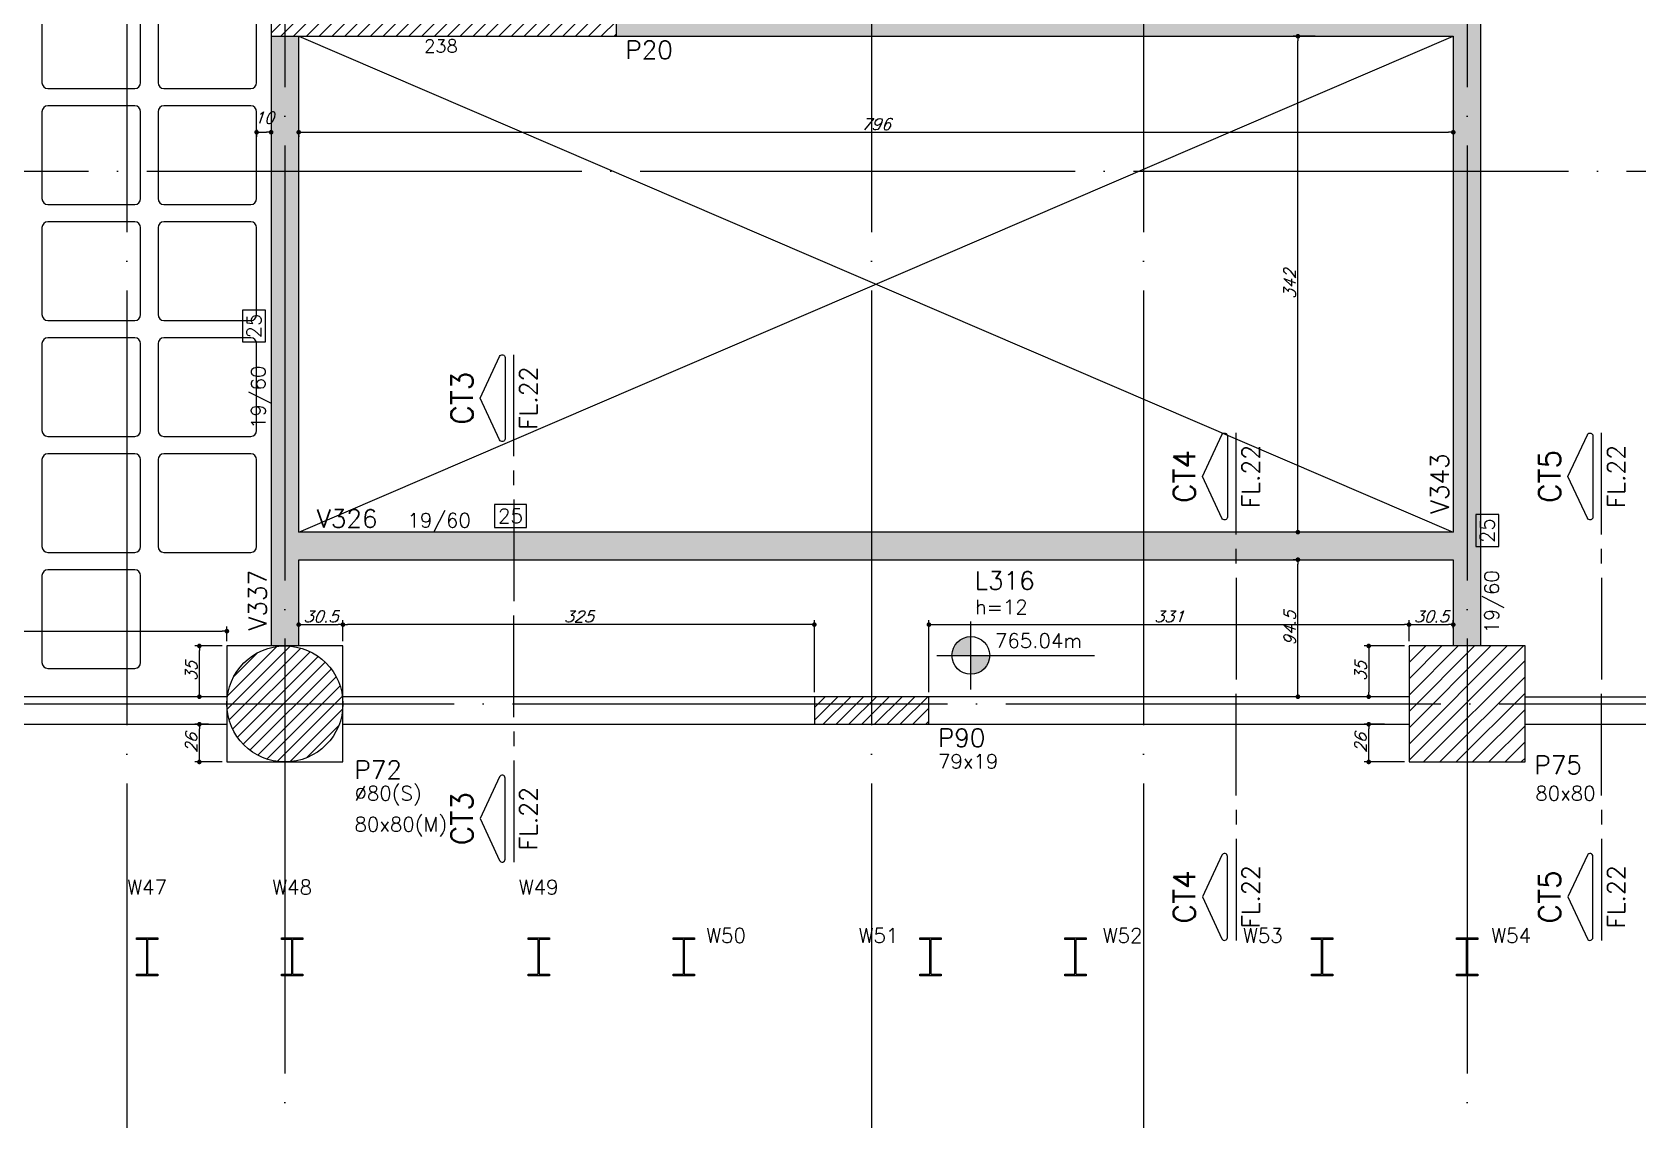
# Model space of a CAD drawing. Header units: millimetres. Extents: x -4107 to 5538, y -2094 to 2406.
# Drawn here: x -384 to 723, y -771 to -21 of the extents above; entities that cross this region are included whole.
import ezdxf
from ezdxf.enums import TextEntityAlignment as Align

# ---------------------------------------------------------------- set-up
doc = ezdxf.new("R2010")
doc.units = ezdxf.units.MM
doc.header["$LTSCALE"] = 50
doc.linetypes.add('EIXO', pattern=[6.8, 6, -0.4, 0, -0.4])
for name, color, linetype in [('251', 5, 'Continuous'), ('F-CORTE-INDICAÇÃO', 4, 'Continuous'), ('F-COTAS', 106, 'Continuous'), ('F-CUBETA', 1, 'Continuous'), ('F-EIXO', 12, 'EIXO'), ('F-LAJES-DIM', 2, 'Continuous'), ('F-LAJES-NOME', 4, 'Continuous'), ('F-NÍVEL-PLANTA', 2, 'Continuous'), ('F-PERFIL - W310x52', 4, 'Continuous'), ('F-PERFIL- W250x38.5', 4, 'Continuous'), ('F-PILARES-DIM', 172, 'Continuous'), ('F-PILARES-HACH', 174, 'Continuous'), ('F-PILARES-M', 170, 'Continuous'), ('F-PILARES-NOME', 170, 'Continuous'), ('F-PILARES-S', 170, 'Continuous'), ('F-TEXTO', 6, 'Continuous'), ('F-VIGAS', 3, 'Continuous'), ('F-VIGAS-DIM', 2, 'Continuous'), ('F-VIGAS-NOME', 4, 'Continuous'), ('F-VÃO', 1, 'Continuous')]:
    doc.layers.add(name, color=color, linetype=linetype)
doc.layers.add('F-DESNIVEL-3', color=7, linetype='Continuous', true_color=0xd5c7ff)
doc.styles.add('CP-TEXT-INCL', font='simplex.shx', dxfattribs={"oblique": 20})
doc.styles.add('MCP', font='simplex.shx')
doc.styles.add('ROMANS', font='simplex.shx')
doc.styles.get("Standard").update_dxf_attribs({"font": 'txt.shx'})
doc.dimstyles.new('CP-COTAS-50', dxfattribs={"dimscale": 0.64, "dimtxt": 12.5, "dimasz": 5, "dimexe": 5, "dimexo": 5, "dimgap": 2.5, "dimtad": 1, "dimdec": 1, "dimdsep": 46, "dimtxsty": 'CP-TEXT-INCL', "dimblk1": 'DOT', "dimblk2": 'DOT', "dimsah": 1, "dimcen": 9, "dimclrd": 256, "dimclre": 256, "dimclrt": 256, "dimadec": 0, "dimazin": 0, "dimtfac": 1, "dimtdec": 1, "dimtmove": 2, "dimatfit": 3, "dimldrblk": 'DOT', "dimfxl": 0, "dimtolj": 1, "dimarcsym": 0})
pattern_1 = [(45, (0, -5000), (-4.4194174, 4.4194174), [])]

# ---------------------------------------------------------------- blocks, each defined once
blk = doc.blocks.new('_VAONER063650636500869008690')
at = {"layer": '251', "color": 1}
for p, q in [((30, 34), (-30, 34)), ((-34, 30), (-34, -30)), ((34, -30), (34, 30)), ((-30, -34), (30, -34))]:
    blk.add_line(p, q, dxfattribs=at)
for centre, start, end in [((-30, 30), 90, 180), ((30, 30), 0, 90), ((-30, -30), 180, 270), ((30, -30), 270, 0)]:
    blk.add_arc(centre, 4, start, end, dxfattribs=at)
blk = doc.blocks.new('*U9')
at = {"layer": 'F-VIGAS-DIM', "color": 1}
blk.add_lwpolyline([(0, 0), (22, 0), (22, 16), (0, 16)], close=True, dxfattribs=at)
at = {"layer": 'F-VIGAS-DIM', "style": 'MCP'}
blk.add_attdef('DIM', text='', height=10, dxfattribs=at).set_placement((11, 8), align=Align.MIDDLE_CENTER)
blk = doc.blocks.new('Nível - Planta')
at = {"layer": 'F-NÍVEL-PLANTA'}
h = blk.add_hatch(color=71, dxfattribs=at)
h.paths.add_polyline_path([(0, 0), (0, 0.26, 0.414214), (-0.26, 0)])
h.paths.add_polyline_path([(0.26, 0), (0, 0), (0, -0.26, 0.414214)])
for p, q in [((0, -0.469), (0, 0.469)), ((-0.469, 0), (1.704, 0))]:
    blk.add_line(p, q, dxfattribs=at)
blk.add_circle((0, 0), 0.26, dxfattribs=at)
at = {"layer": 'F-TEXTO', "color": 3, "style": 'MCP'}
blk.add_attdef('NÍVEL', (0.333, 0.102), '', height=0.2, dxfattribs=at)
blk = doc.blocks.new('*U19')
at = {"layer": 'F-EIXO'}
blk.add_line((0, 0), (7484.954, 0), dxfattribs=at)
at = {"layer": 'F-TEXTO', "style": 'ROMANS'}
blk.add_attdef('EIXO', text='', height=17.5, dxfattribs=at).set_placement((-28.2072, 0), align=Align.MIDDLE_CENTER)
blk = doc.blocks.new('*U13')
at = {"layer": 'F-EIXO'}
blk.add_line((0, 0), (7397, 0), dxfattribs=at)
at = {"layer": 'F-TEXTO', "style": 'ROMANS'}
blk.add_attdef('EIXO', text='', height=17.5, dxfattribs=at).set_placement((-28.2072, 0), align=Align.MIDDLE_CENTER)
blk = doc.blocks.new('*U15')
at = {"layer": 'F-EIXO'}
blk.add_line((0, 0), (0, -3377.9), dxfattribs=at)
at = {"layer": 'F-TEXTO', "style": 'ROMANS'}
blk.add_attdef('EIXO', text='', height=17.5, rotation=360, dxfattribs=at).set_placement((0, 28.2), align=Align.MIDDLE_CENTER)
blk = doc.blocks.new('*U16')
at = {"layer": 'F-EIXO'}
blk.add_line((0, 0), (0, -3477.9), dxfattribs=at)
at = {"layer": 'F-TEXTO', "style": 'ROMANS'}
blk.add_attdef('EIXO', text='', height=17.5, rotation=360, dxfattribs=at).set_placement((0, 28.2), align=Align.MIDDLE_CENTER)
blk = doc.blocks.new('_DOT')
at = {"color": 0, "linetype": 'ByBlock'}
blk.add_line((-0.5, 0), (-1, 0), dxfattribs=at)
at = {"color": 0, "linetype": 'ByBlock', "const_width": 0.5}
blk.add_lwpolyline([(-0.25, 0, 1), (0.25, 0, 1)], format="xyb", close=True, dxfattribs=at)
blk = doc.blocks.new('*D229')
at = {"layer": 'DEFPOINTS', "color": 0, "transparency": 16777216}
for p in [(-249.5, -434.3), (-249.5, -444.5), (-790, -479.5)]:
    blk.add_point(p, dxfattribs=at)
at = {"layer": 'F-COTAS', "lineweight": -2, "transparency": 16777216}
for p, q in [((-790, -476.3), (-790, -431.1)), ((-249.5, -441.3), (-249.5, -431.1)), ((-786.8, -434.3), (-252.7, -434.3))]:
    blk.add_line(p, q, dxfattribs=at)
at = {"layer": 'F-COTAS', "lineweight": -2, "transparency": 16777216, "xscale": 3.2, "yscale": 3.2, "zscale": 3.2, "rotation": 180}
blk.add_blockref('_DOT', (-790, -434.3), dxfattribs=at)
at = {"layer": 'F-COTAS', "lineweight": -2, "transparency": 16777216, "xscale": 3.2, "yscale": 3.2, "zscale": 3.2}
blk.add_blockref('_DOT', (-249.5, -434.3), dxfattribs=at)
at = {"layer": 'F-COTAS', "transparency": 16777216, "insert": (-519.8, -428.7), "char_height": 8, "attachment_point": 5, "style": 'CP-TEXT-INCL'}
blk.add_mtext('\\A1;540.5', dxfattribs=at)
blk = doc.blocks.new('*D230')
at = {"layer": 'DEFPOINTS', "color": 0, "transparency": 16777216}
for p in [(565.5, -429.8), (565.5, -444.5), (234.5, -479.5)]:
    blk.add_point(p, dxfattribs=at)
at = {"layer": 'F-COTAS', "lineweight": -2, "transparency": 16777216}
for p, q in [((234.5, -476.3), (234.5, -426.6)), ((237.7, -429.8), (562.3, -429.8)), ((565.5, -441.3), (565.5, -426.6))]:
    blk.add_line(p, q, dxfattribs=at)
at = {"layer": 'F-COTAS', "lineweight": -2, "transparency": 16777216, "xscale": 3.2, "yscale": 3.2, "zscale": 3.2, "rotation": 180}
blk.add_blockref('_DOT', (234.5, -429.8), dxfattribs=at)
at = {"layer": 'F-COTAS', "lineweight": -2, "transparency": 16777216, "xscale": 3.2, "yscale": 3.2, "zscale": 3.2}
blk.add_blockref('_DOT', (565.5, -429.8), dxfattribs=at)
at = {"layer": 'F-COTAS', "transparency": 16777216, "insert": (400, -424.2), "char_height": 8, "attachment_point": 5, "style": 'CP-TEXT-INCL'}
blk.add_mtext('\\A1;331', dxfattribs=at)
blk = doc.blocks.new('*D231')
at = {"layer": 'DEFPOINTS', "color": 0, "transparency": 16777216}
for p in [(-169.5, -429.8), (-169.5, -444.5), (155.5, -479.5)]:
    blk.add_point(p, dxfattribs=at)
at = {"layer": 'F-COTAS', "lineweight": -2, "transparency": 16777216}
for p, q in [((-169.5, -441.3), (-169.5, -426.6)), ((152.3, -429.8), (-166.3, -429.8)), ((155.5, -476.3), (155.5, -426.6))]:
    blk.add_line(p, q, dxfattribs=at)
at = {"layer": 'F-COTAS', "lineweight": -2, "transparency": 16777216, "xscale": 3.2, "yscale": 3.2, "zscale": 3.2, "rotation": 180}
blk.add_blockref('_DOT', (-169.5, -429.8), dxfattribs=at)
at = {"layer": 'F-COTAS', "lineweight": -2, "transparency": 16777216, "xscale": 3.2, "yscale": 3.2, "zscale": 3.2}
blk.add_blockref('_DOT', (155.5, -429.8), dxfattribs=at)
at = {"layer": 'F-COTAS', "transparency": 16777216, "insert": (-7, -424.2), "char_height": 8, "attachment_point": 5, "style": 'CP-TEXT-INCL'}
blk.add_mtext('\\A1;325', dxfattribs=at)
blk = doc.blocks.new('*D232')
at = {"layer": 'DEFPOINTS', "color": 0, "transparency": 16777216}
for p in [(-169.5, -429.8), (-200, -437.1), (-169.5, -437.1)]:
    blk.add_point(p, dxfattribs=at)
at = {"layer": 'F-COTAS', "lineweight": -2, "transparency": 16777216}
for p, q in [((-200, -433.9), (-200, -426.6)), ((-196.8, -429.8), (-172.7, -429.8)), ((-169.5, -433.9), (-169.5, -426.6))]:
    blk.add_line(p, q, dxfattribs=at)
at = {"layer": 'F-COTAS', "lineweight": -2, "transparency": 16777216, "xscale": 3.2, "yscale": 3.2, "zscale": 3.2, "rotation": 180}
blk.add_blockref('_DOT', (-200, -429.8), dxfattribs=at)
at = {"layer": 'F-COTAS', "lineweight": -2, "transparency": 16777216, "xscale": 3.2, "yscale": 3.2, "zscale": 3.2}
blk.add_blockref('_DOT', (-169.5, -429.8), dxfattribs=at)
at = {"layer": 'F-COTAS', "transparency": 16777216, "insert": (-184.8, -424.2), "char_height": 8, "attachment_point": 5, "style": 'CP-TEXT-INCL'}
blk.add_mtext('\\A1;30.5', dxfattribs=at)
blk = doc.blocks.new('*D233')
at = {"layer": 'DEFPOINTS', "color": 0, "transparency": 16777216}
for p in [(596, -429.8), (596, -435.4), (565.5, -444.5)]:
    blk.add_point(p, dxfattribs=at)
at = {"layer": 'F-COTAS', "lineweight": -2, "transparency": 16777216}
for p, q in [((565.5, -441.3), (565.5, -426.6)), ((568.7, -429.8), (592.8, -429.8)), ((596, -432.2), (596, -426.6))]:
    blk.add_line(p, q, dxfattribs=at)
at = {"layer": 'F-COTAS', "lineweight": -2, "transparency": 16777216, "xscale": 3.2, "yscale": 3.2, "zscale": 3.2, "rotation": 180}
blk.add_blockref('_DOT', (565.5, -429.8), dxfattribs=at)
at = {"layer": 'F-COTAS', "lineweight": -2, "transparency": 16777216, "xscale": 3.2, "yscale": 3.2, "zscale": 3.2}
blk.add_blockref('_DOT', (596, -429.8), dxfattribs=at)
at = {"layer": 'F-COTAS', "transparency": 16777216, "insert": (580.8, -424.2), "char_height": 8, "attachment_point": 5, "style": 'CP-TEXT-INCL'}
blk.add_mtext('\\A1;30.5', dxfattribs=at)
blk = doc.blocks.new('*D234')
at = {"layer": 'DEFPOINTS', "color": 0, "transparency": 16777216}
for p in [(488.9, -385), (490.9, -385), (490.9, -479.5)]:
    blk.add_point(p, dxfattribs=at)
at = {"layer": 'F-COTAS', "lineweight": -2, "transparency": 16777216}
for p, q in [((487.7, -385), (485.7, -385)), ((488.9, -476.3), (488.9, -388.2)), ((487.7, -479.5), (485.7, -479.5))]:
    blk.add_line(p, q, dxfattribs=at)
at = {"layer": 'F-COTAS', "lineweight": -2, "transparency": 16777216, "xscale": 3.2, "yscale": 3.2, "zscale": 3.2}
for p, rotation in [((488.9, -385), 90), ((488.9, -479.5), 270)]:
    blk.add_blockref('_DOT', p, dxfattribs=dict(at, rotation=rotation))
at = {"layer": 'F-COTAS', "transparency": 16777216, "insert": (483.3, -432.3), "char_height": 8, "attachment_point": 5, "rotation": 90, "style": 'CP-TEXT-INCL'}
blk.add_mtext('\\A1;94.5', dxfattribs=at)
blk = doc.blocks.new('*D235')
at = {"layer": 'DEFPOINTS', "color": 0, "transparency": 16777216}
for p in [(488.9, -24), (503.9, -24), (503.9, -366)]:
    blk.add_point(p, dxfattribs=at)
at = {"layer": 'F-COTAS', "lineweight": -2, "transparency": 16777216}
for p, q in [((500.7, -24), (485.7, -24)), ((488.9, -362.8), (488.9, -27.2)), ((500.7, -366), (485.7, -366))]:
    blk.add_line(p, q, dxfattribs=at)
at = {"layer": 'F-COTAS', "lineweight": -2, "transparency": 16777216, "xscale": 3.2, "yscale": 3.2, "zscale": 3.2}
for p, rotation in [((488.9, -24), 90), ((488.9, -366), 270)]:
    blk.add_blockref('_DOT', p, dxfattribs=dict(at, rotation=rotation))
at = {"layer": 'F-COTAS', "transparency": 16777216, "insert": (483.3, -195), "char_height": 8, "attachment_point": 5, "rotation": 90, "style": 'CP-TEXT-INCL'}
blk.add_mtext('\\A1;342', dxfattribs=at)
blk = doc.blocks.new('*D251')
at = {"layer": 'DEFPOINTS', "color": 0, "transparency": 16777216}
for p in [(-200, -89.2), (596, -89.2), (596, -90.2)]:
    blk.add_point(p, dxfattribs=at)
at = {"layer": 'F-COTAS', "lineweight": -2, "transparency": 16777216}
for p, q in [((-200, -92.4), (-200, -93.4)), ((-196.8, -90.2), (592.8, -90.2)), ((596, -92.4), (596, -93.4))]:
    blk.add_line(p, q, dxfattribs=at)
at = {"layer": 'F-COTAS', "lineweight": -2, "transparency": 16777216, "xscale": 3.2, "yscale": 3.2, "zscale": 3.2, "rotation": 180}
blk.add_blockref('_DOT', (-200, -90.2), dxfattribs=at)
at = {"layer": 'F-COTAS', "lineweight": -2, "transparency": 16777216, "xscale": 3.2, "yscale": 3.2, "zscale": 3.2}
blk.add_blockref('_DOT', (596, -90.2), dxfattribs=at)
at = {"layer": 'F-COTAS', "transparency": 16777216, "insert": (198, -84.6), "char_height": 8, "attachment_point": 5, "style": 'CP-TEXT-INCL'}
blk.add_mtext('\\A1;796', dxfattribs=at)
blk = doc.blocks.new('*D252')
at = {"layer": 'DEFPOINTS', "color": 0, "transparency": 16777216}
for p in [(-229, -85.2), (-219, -85.2), (-219, -90.2)]:
    blk.add_point(p, dxfattribs=at)
at = {"layer": 'F-COTAS', "lineweight": -2, "transparency": 16777216}
for p, q in [((-229, -88.4), (-229, -93.4)), ((-219, -88.4), (-219, -93.4)), ((-225.8, -90.2), (-222.2, -90.2))]:
    blk.add_line(p, q, dxfattribs=at)
at = {"layer": 'F-COTAS', "lineweight": -2, "transparency": 16777216, "xscale": 3.2, "yscale": 3.2, "zscale": 3.2, "rotation": 180}
blk.add_blockref('_DOT', (-229, -90.2), dxfattribs=at)
at = {"layer": 'F-COTAS', "lineweight": -2, "transparency": 16777216, "xscale": 3.2, "yscale": 3.2, "zscale": 3.2}
blk.add_blockref('_DOT', (-219, -90.2), dxfattribs=at)
at = {"layer": 'F-COTAS', "transparency": 16777216, "insert": (-224, -80.2), "char_height": 8, "attachment_point": 5, "style": 'CP-TEXT-INCL'}
blk.add_mtext('\\A1;10', dxfattribs=at)
blk = doc.blocks.new('*D343')
at = {"layer": 'DEFPOINTS', "color": 0, "transparency": 16777216}
for p in [(-268.5, -498.5), (-258.9, -498.5), (-249.5, -524.5)]:
    blk.add_point(p, dxfattribs=at)
at = {"layer": 'F-COTAS', "lineweight": -2, "transparency": 16777216}
for p, q in [((-262.1, -498.5), (-271.7, -498.5)), ((-268.5, -521.3), (-268.5, -501.7)), ((-252.7, -524.5), (-271.7, -524.5))]:
    blk.add_line(p, q, dxfattribs=at)
at = {"layer": 'F-COTAS', "lineweight": -2, "transparency": 16777216, "xscale": 3.2, "yscale": 3.2, "zscale": 3.2}
for p, rotation in [((-268.5, -498.5), 90), ((-268.5, -524.5), 270)]:
    blk.add_blockref('_DOT', p, dxfattribs=dict(at, rotation=rotation))
at = {"layer": 'F-COTAS', "transparency": 16777216, "insert": (-274.1, -511.5), "char_height": 8, "attachment_point": 5, "rotation": 90, "style": 'CP-TEXT-INCL'}
blk.add_mtext('\\A1;26', dxfattribs=at)
blk = doc.blocks.new('*D344')
at = {"layer": 'DEFPOINTS', "color": 0, "transparency": 16777216}
for p in [(-268.5, -444.5), (-249.5, -444.5), (-255.7, -479.5)]:
    blk.add_point(p, dxfattribs=at)
at = {"layer": 'F-COTAS', "lineweight": -2, "transparency": 16777216}
for p, q in [((-252.7, -444.5), (-271.7, -444.5)), ((-268.5, -476.3), (-268.5, -447.7)), ((-258.9, -479.5), (-271.7, -479.5))]:
    blk.add_line(p, q, dxfattribs=at)
at = {"layer": 'F-COTAS', "lineweight": -2, "transparency": 16777216, "xscale": 3.2, "yscale": 3.2, "zscale": 3.2}
for p, rotation in [((-268.5, -444.5), 90), ((-268.5, -479.5), 270)]:
    blk.add_blockref('_DOT', p, dxfattribs=dict(at, rotation=rotation))
at = {"layer": 'F-COTAS', "transparency": 16777216, "insert": (-274.1, -462), "char_height": 8, "attachment_point": 5, "rotation": 90, "style": 'CP-TEXT-INCL'}
blk.add_mtext('\\A1;35', dxfattribs=at)
blk = doc.blocks.new('*D345')
at = {"layer": 'DEFPOINTS', "color": 0, "transparency": 16777216}
for p in [(537.7, -498.5), (551.9, -498.5), (565.5, -524.5)]:
    blk.add_point(p, dxfattribs=at)
at = {"layer": 'F-COTAS', "lineweight": -2, "transparency": 16777216}
for p, q in [((548.7, -498.5), (534.5, -498.5)), ((537.7, -521.3), (537.7, -501.7)), ((562.3, -524.5), (534.5, -524.5))]:
    blk.add_line(p, q, dxfattribs=at)
at = {"layer": 'F-COTAS', "lineweight": -2, "transparency": 16777216, "xscale": 3.2, "yscale": 3.2, "zscale": 3.2}
for p, rotation in [((537.7, -498.5), 90), ((537.7, -524.5), 270)]:
    blk.add_blockref('_DOT', p, dxfattribs=dict(at, rotation=rotation))
at = {"layer": 'F-COTAS', "transparency": 16777216, "insert": (532.1, -511.5), "char_height": 8, "attachment_point": 5, "rotation": 90, "style": 'CP-TEXT-INCL'}
blk.add_mtext('\\A1;26', dxfattribs=at)
blk = doc.blocks.new('*D346')
at = {"layer": 'DEFPOINTS', "color": 0, "transparency": 16777216}
for p in [(565.5, -444.5), (537.7, -479.5), (553.8, -479.5)]:
    blk.add_point(p, dxfattribs=at)
at = {"layer": 'F-COTAS', "lineweight": -2, "transparency": 16777216}
for p, q in [((562.3, -444.5), (534.5, -444.5)), ((537.7, -447.7), (537.7, -476.3)), ((550.6, -479.5), (534.5, -479.5))]:
    blk.add_line(p, q, dxfattribs=at)
at = {"layer": 'F-COTAS', "lineweight": -2, "transparency": 16777216, "xscale": 3.2, "yscale": 3.2, "zscale": 3.2}
for p, rotation in [((537.7, -444.5), 90), ((537.7, -479.5), 270)]:
    blk.add_blockref('_DOT', p, dxfattribs=dict(at, rotation=rotation))
at = {"layer": 'F-COTAS', "transparency": 16777216, "insert": (532.1, -462), "char_height": 8, "attachment_point": 5, "rotation": 90, "style": 'CP-TEXT-INCL'}
blk.add_mtext('\\A1;35', dxfattribs=at)
blk = doc.blocks.new('A$C44D756D9')
at = {"layer": 'F-PERFIL- W250x38.5', "linetype": 'Continuous'}
for p, q in [((3013.2, -2136.5), (3013.2, -2135.4)), ((3013.2, -2135.4), (3027.9, -2135.4)), ((3020.2, -2136.5), (3013.2, -2136.5)), ((3020.2, -2160.4), (3020.2, -2136.5)), ((3027.9, -2136.5), (3020.8, -2136.5)), ((3020.8, -2136.5), (3020.8, -2160.4)), ((3027.9, -2135.4), (3027.9, -2136.5)), ((3113.2, -2136.5), (3113.2, -2135.4)), ((3113.2, -2135.4), (3127.9, -2135.4)), ((3120.2, -2136.5), (3113.2, -2136.5)), ((3120.2, -2160.4), (3120.2, -2136.5)), ((3127.9, -2136.5), (3120.8, -2136.5)), ((3120.8, -2136.5), (3120.8, -2160.4)), ((3127.9, -2135.4), (3127.9, -2136.5)), ((3283.2, -2136.5), (3283.2, -2135.4)), ((3283.2, -2135.4), (3297.9, -2135.4)), ((3290.2, -2136.5), (3283.2, -2136.5)), ((3290.2, -2160.4), (3290.2, -2136.5)), ((3297.9, -2136.5), (3290.8, -2136.5)), ((3290.8, -2136.5), (3290.8, -2160.4)), ((3297.9, -2135.4), (3297.9, -2136.5)), ((3383.2, -2136.5), (3383.2, -2135.4)), ((3383.2, -2135.4), (3397.9, -2135.4)), ((3390.2, -2136.5), (3383.2, -2136.5)), ((3390.2, -2160.4), (3390.2, -2136.5)), ((3397.9, -2136.5), (3390.8, -2136.5)), ((3390.8, -2136.5), (3390.8, -2160.4)), ((3397.9, -2135.4), (3397.9, -2136.5)), ((3553.2, -2136.5), (3553.2, -2135.4)), ((3553.2, -2135.4), (3567.9, -2135.4)), ((3560.2, -2136.5), (3553.2, -2136.5)), ((3560.2, -2160.4), (3560.2, -2136.5)), ((3567.9, -2136.5), (3560.8, -2136.5)), ((3560.8, -2136.5), (3560.8, -2160.4)), ((3567.9, -2135.4), (3567.9, -2136.5)), ((3653.2, -2136.5), (3653.2, -2135.4)), ((3653.2, -2135.4), (3667.9, -2135.4)), ((3660.2, -2136.5), (3653.2, -2136.5)), ((3660.2, -2160.4), (3660.2, -2136.5)), ((3667.9, -2136.5), (3660.8, -2136.5)), ((3660.8, -2136.5), (3660.8, -2160.4)), ((3667.9, -2135.4), (3667.9, -2136.5)), ((3823.2, -2136.5), (3823.2, -2135.4)), ((3823.2, -2135.4), (3837.9, -2135.4)), ((3830.2, -2136.5), (3823.2, -2136.5)), ((3830.2, -2160.4), (3830.2, -2136.5)), ((3837.9, -2136.5), (3830.8, -2136.5)), ((3830.8, -2136.5), (3830.8, -2160.4)), ((3837.9, -2135.4), (3837.9, -2136.5)), ((3923.2, -2136.5), (3923.2, -2135.4)), ((3923.2, -2135.4), (3937.9, -2135.4)), ((3930.2, -2136.5), (3923.2, -2136.5)), ((3930.2, -2160.4), (3930.2, -2136.5)), ((3937.9, -2136.5), (3930.8, -2136.5)), ((3930.8, -2136.5), (3930.8, -2160.4)), ((3937.9, -2135.4), (3937.9, -2136.5)), ((3013.2, -2161.6), (3013.2, -2160.4)), ((3013.2, -2160.4), (3020.2, -2160.4)), ((3027.9, -2161.6), (3013.2, -2161.6)), ((3020.8, -2160.4), (3027.9, -2160.4)), ((3027.9, -2160.4), (3027.9, -2161.6)), ((3113.2, -2161.6), (3113.2, -2160.4)), ((3113.2, -2160.4), (3120.2, -2160.4)), ((3127.9, -2161.6), (3113.2, -2161.6)), ((3120.8, -2160.4), (3127.9, -2160.4)), ((3127.9, -2160.4), (3127.9, -2161.6)), ((3283.2, -2161.6), (3283.2, -2160.4)), ((3283.2, -2160.4), (3290.2, -2160.4)), ((3297.9, -2161.6), (3283.2, -2161.6)), ((3290.8, -2160.4), (3297.9, -2160.4)), ((3297.9, -2160.4), (3297.9, -2161.6)), ((3383.2, -2161.6), (3383.2, -2160.4)), ((3383.2, -2160.4), (3390.2, -2160.4)), ((3397.9, -2161.6), (3383.2, -2161.6)), ((3390.8, -2160.4), (3397.9, -2160.4)), ((3397.9, -2160.4), (3397.9, -2161.6)), ((3553.2, -2161.6), (3553.2, -2160.4)), ((3553.2, -2160.4), (3560.2, -2160.4)), ((3567.9, -2161.6), (3553.2, -2161.6)), ((3560.8, -2160.4), (3567.9, -2160.4)), ((3567.9, -2160.4), (3567.9, -2161.6)), ((3653.2, -2161.6), (3653.2, -2160.4)), ((3653.2, -2160.4), (3660.2, -2160.4)), ((3667.9, -2161.6), (3653.2, -2161.6)), ((3660.8, -2160.4), (3667.9, -2160.4)), ((3667.9, -2160.4), (3667.9, -2161.6)), ((3823.2, -2161.6), (3823.2, -2160.4)), ((3823.2, -2160.4), (3830.2, -2160.4)), ((3837.9, -2161.6), (3823.2, -2161.6)), ((3830.8, -2160.4), (3837.9, -2160.4)), ((3837.9, -2160.4), (3837.9, -2161.6)), ((3923.2, -2161.6), (3923.2, -2160.4)), ((3923.2, -2160.4), (3930.2, -2160.4)), ((3937.9, -2161.6), (3923.2, -2161.6)), ((3930.8, -2160.4), (3937.9, -2160.4)), ((3937.9, -2160.4), (3937.9, -2161.6))]:
    blk.add_line(p, q, dxfattribs=at)
for points in [[(3027.9, -2161.6), (3013.2, -2161.6), (3013.2, -2160.4), (3020.2, -2160.4), (3020.2, -2136.5), (3013.2, -2136.5), (3013.2, -2135.4), (3027.9, -2135.4), (3027.9, -2136.5), (3020.8, -2136.5), (3020.8, -2160.4), (3027.9, -2160.4)], [(3127.9, -2161.6), (3113.2, -2161.6), (3113.2, -2160.4), (3120.2, -2160.4), (3120.2, -2136.5), (3113.2, -2136.5), (3113.2, -2135.4), (3127.9, -2135.4), (3127.9, -2136.5), (3120.8, -2136.5), (3120.8, -2160.4), (3127.9, -2160.4)], [(3297.9, -2161.6), (3283.2, -2161.6), (3283.2, -2160.4), (3290.2, -2160.4), (3290.2, -2136.5), (3283.2, -2136.5), (3283.2, -2135.4), (3297.9, -2135.4), (3297.9, -2136.5), (3290.8, -2136.5), (3290.8, -2160.4), (3297.9, -2160.4)], [(3397.9, -2161.6), (3383.2, -2161.6), (3383.2, -2160.4), (3390.2, -2160.4), (3390.2, -2136.5), (3383.2, -2136.5), (3383.2, -2135.4), (3397.9, -2135.4), (3397.9, -2136.5), (3390.8, -2136.5), (3390.8, -2160.4), (3397.9, -2160.4)], [(3567.9, -2161.6), (3553.2, -2161.6), (3553.2, -2160.4), (3560.2, -2160.4), (3560.2, -2136.5), (3553.2, -2136.5), (3553.2, -2135.4), (3567.9, -2135.4), (3567.9, -2136.5), (3560.8, -2136.5), (3560.8, -2160.4), (3567.9, -2160.4)], [(3667.9, -2161.6), (3653.2, -2161.6), (3653.2, -2160.4), (3660.2, -2160.4), (3660.2, -2136.5), (3653.2, -2136.5), (3653.2, -2135.4), (3667.9, -2135.4), (3667.9, -2136.5), (3660.8, -2136.5), (3660.8, -2160.4), (3667.9, -2160.4)], [(3837.9, -2161.6), (3823.2, -2161.6), (3823.2, -2160.4), (3830.2, -2160.4), (3830.2, -2136.5), (3823.2, -2136.5), (3823.2, -2135.4), (3837.9, -2135.4), (3837.9, -2136.5), (3830.8, -2136.5), (3830.8, -2160.4), (3837.9, -2160.4)], [(3937.9, -2161.6), (3923.2, -2161.6), (3923.2, -2160.4), (3930.2, -2160.4), (3930.2, -2136.5), (3923.2, -2136.5), (3923.2, -2135.4), (3937.9, -2135.4), (3937.9, -2136.5), (3930.8, -2136.5), (3930.8, -2160.4), (3937.9, -2160.4)]]:
    blk.add_lwpolyline(points, close=True, dxfattribs=at)
at = {"layer": 'F-PILARES-NOME'}
for s, p in [('W47', (3006.7, -2105.4)), ('W48', (3106.7, -2105.4)), ('W49', (3276.7, -2105.4)), ('W50', (3405.9, -2138.7)), ('W51', (3511, -2138.7)), ('W52', (3679.3, -2138.7)), ('W53', (3776, -2138.7)), ('W54', (3947.2, -2138.7))]:
    blk.add_text(s, height=10, dxfattribs=at).set_placement(p)
blk = doc.blocks.new('*U25')
at = {"layer": 'F-CORTE-INDICAÇÃO'}
for p, q in [((-100, 0), (-170, 0)), ((-80, 0), (-90, 0)), ((-70, 0), (0, 0))]:
    blk.add_line(p, q, dxfattribs=at)
blk.add_lwpolyline([(-112, 6, 0.802585), (-111.2, 9.8), (-140, 23.3), (-168.8, 9.8, 0.802585), (-168, 6)], format="xyb", close=True, dxfattribs=at)
at = {"layer": 'F-CORTE-INDICAÇÃO', "style": 'ROMANS'}
blk.add_attdef('CORTE', text='', height=15, dxfattribs=at).set_placement((-140, 35.8), align=Align.MIDDLE_CENTER)
at = {"layer": 'F-CORTE-INDICAÇÃO', "color": 2, "style": 'ROMANS'}
blk.add_attdef('FOLHA', text='', height=12, dxfattribs=at).set_placement((-140, -10), align=Align.MIDDLE_CENTER)
blk = doc.blocks.new('*U385')
at = {"layer": 'F-CORTE-INDICAÇÃO'}
for p, q in [((70, 0), (0, 0)), ((80, 0), (90, 0)), ((100, 0), (170, 0))]:
    blk.add_line(p, q, dxfattribs=at)
blk.add_lwpolyline([(112, 6, -0.802585), (111.2, 9.8), (140, 23.3), (168.8, 9.8, -0.802585), (168, 6)], format="xyb", close=True, dxfattribs=at)
at = {"layer": 'F-CORTE-INDICAÇÃO', "style": 'ROMANS'}
blk.add_attdef('CORTE', text='', height=15, dxfattribs=at).set_placement((140, 35.8), align=Align.MIDDLE_CENTER)
at = {"layer": 'F-CORTE-INDICAÇÃO', "color": 2, "style": 'ROMANS'}
blk.add_attdef('FOLHA', text='', height=12, dxfattribs=at).set_placement((140, -10), align=Align.MIDDLE_CENTER)

msp = doc.modelspace()

# ---------------------------------------------------------------- hatches: boundary and pattern name
at = {"layer": 'F-PILARES-HACH', "linetype": 'Continuous'}
h = msp.add_hatch(dxfattribs=at)
h.set_pattern_fill('ANSI31', color=256, scale=50, style=0)
h.set_pattern_definition(pattern_1)
h.paths.add_polyline_path([(19, -24), (19, 493.5), (0, 493.5), (0, 0), (-219, 0), (-219, -24)], flags=16)
h = msp.add_hatch(dxfattribs=at)
h.set_pattern_fill('ANSI31', color=256, scale=50)
h.set_pattern_definition([(45, (0, 0), (-4.41942, 4.41942), [])])
edge = h.paths.add_edge_path()
edge.add_arc((-209.5, -484.5), 40, 0, 360)
h = msp.add_hatch(dxfattribs=at)
h.set_pattern_fill('ANSI31', color=256, scale=2.5)
h.paths.add_polyline_path([(565.5, -444.5), (565.5, -524.5), (645.5, -524.5), (645.5, -444.5)])
h = msp.add_hatch(dxfattribs=at)
h.set_pattern_fill('ANSI31', color=256, scale=50, style=0)
h.set_pattern_definition(pattern_1)
h.paths.add_polyline_path([(155.5, -498.5), (234.5, -498.5), (234.5, -479.5), (155.5, -479.5)], flags=16)

# ---------------------------------------------------------------- linework, layer by layer
at = {"layer": 'F-DESNIVEL-3', "linetype": 'Continuous'}
for points in [[(596, -24), (596, -5), (19.1, -5)], [(596, -24), (19.1, -5), (19.1, -24)], [(615, -375.5), (615, -14.5), (596, -14.5)], [(615, -375.5), (596, -14.5), (596, -375.5)], [(-200, -375.5), (-200, -24.1), (-219, -24.1)], [(-200, -375.5), (-219, -24.1), (-219, -375.5)], [(596, -24), (19.1, -24), (596, -24)], [(-200, -375.5), (-219, -375.5), (-219, -444.5)], [(-200, -375.5), (-219, -444.5), (-209.5, -444.398)], [(-200, -375.5), (-219, -375.5), (-200, -375.5)], [(-200, -375.5), (-209.5, -444.398), (-200, -444.5)], [(-200, -385), (596, -385), (596, -366)], [(-200, -385), (596, -366), (-200, -366)], [(-200, -385), (-200, -366), (-200, -385)], [(-200, -375.5), (-200, -444.5), (-200, -375.5)], [(615, -375.5), (596, -375.5), (596, -444.5)], [(615, -375.5), (596, -444.5), (605.5, -444.398)], [(615, -375.5), (596, -375.5), (615, -375.5)], [(615, -375.5), (605.5, -444.398), (615, -444.5)], [(615, -375.5), (615, -444.5), (615, -375.5)]]:
    msp.add_solid(points, dxfattribs=at)
at = {"layer": 'F-PILARES-M', "linetype": 'Continuous'}
msp.add_lwpolyline([(-249.5, -444.5), (-249.5, -524.5), (-169.5, -524.5), (-169.5, -444.5), (-249.5, -444.5)], dxfattribs=at)
at = {"layer": 'F-PILARES-S', "linetype": 'Continuous'}
for points in [[(19, -24), (19, 493.5), (0, 493.5), (0, 0), (-219, 0), (-219, -24), (19, -24)], [(565.5, -444.5), (565.5, -524.5), (645.5, -524.5), (645.5, -444.5), (565.5, -444.5)], [(155.5, -498.5), (234.5, -498.5), (234.5, -479.5), (155.5, -479.5), (155.5, -498.5)]]:
    msp.add_lwpolyline(points, dxfattribs=at)
msp.add_circle((-209.5, -484.5), 40, dxfattribs=at)
at = {"layer": 'F-VIGAS'}
for points in [[(615, -375.5), (615, -14.5)], [(-219, -24), (-219, -375.5)], [(-200, -366), (-200, -24)], [(19, -24), (596, -24)], [(596, -24), (596, -366)], [(-219, -375.5), (-219, -444.5)], [(596, -366), (-200, -366)], [(615, -444.5), (615, -375.5)], [(-200, -444.5), (-200, -385)], [(-200, -385), (596, -385)], [(596, -385), (596, -444.5)], [(-249.5, -479.5), (-790, -479.5)], [(155.5, -479.5), (-169.5, -479.5)], [(565.5, -479.5), (234.5, -479.5)], [(645.5, -479.5), (760.5, -479.5)], [(-790, -498.5), (-249.5, -498.5)], [(-169.5, -498.5), (155.5, -498.5)], [(234.5, -498.5), (565.5, -498.5)], [(645.5, -498.5), (740.5, -498.5), (740.5, -658.312)]]:
    msp.add_lwpolyline(points, dxfattribs=at)
at = {"layer": 'F-VÃO'}
for p, q in [((-200, -366), (596, -24)), ((-200, -24), (596, -366))]:
    msp.add_line(p, q, dxfattribs=at)

# ---------------------------------------------------------------- block references
at = {"layer": 'F-CORTE-INDICAÇÃO', "linetype": 'Continuous', "rotation": 90}
for name, p, values in [('*U385', (-51.682, -413.599), {'FOLHA': 'FL.22', 'CORTE': 'CT3'}), ('*U385', (446.318, -467.597), {'FOLHA': 'FL.22', 'CORTE': 'CT4'}), ('*U385', (698.318, -467.597), {'FOLHA': 'FL.22', 'CORTE': 'CT5'}), ('*U25', (-51.682, -423.599), {'FOLHA': 'FL.22', 'CORTE': 'CT3'}), ('*U25', (446.318, -477.597), {'FOLHA': 'FL.22', 'CORTE': 'CT4'}), ('*U25', (698.318, -477.597), {'FOLHA': 'FL.22', 'CORTE': 'CT5'})]:
    msp.add_blockref(name, p, dxfattribs=at).add_auto_attribs(values)
at = {"layer": 'F-CUBETA'}
for p in [(-343, -26), (-263, -26), (-343, -106), (-263, -106), (-343, -186), (-263, -186), (-343, -266), (-263, -266), (-343, -346), (-263, -346), (-343, -426)]:
    msp.add_blockref('_VAONER063650636500869008690', p, dxfattribs=at)
at = {"layer": 'F-EIXO', "linetype": 'Continuous'}
for name, p in [('*U16', (-209.5, 1941.357)), ('*U16', (605.5, 1941.357)), ('*U15', (-318.5, 1841.357)), ('*U15', (195, 1841.357)), ('*U15', (382.5, 1841.357)), ('*U13', (-3705.761, -117)), ('*U19', (-3793.715, -484.5))]:
    msp.add_blockref(name, p, dxfattribs=at)
at = {"layer": 'F-NÍVEL-PLANTA', "linetype": 'Continuous', "xscale": 50, "yscale": 50, "zscale": 50}
msp.add_blockref('Nível - Planta', (263.381, -450.998), dxfattribs=at).add_auto_attribs({'NÍVEL': '765.04m'})
at = {"layer": 'F-PERFIL - W310x52'}
msp.add_blockref('A$C44D756D9', (-3325, 1489.5), dxfattribs=at)
at = {"layer": 'F-VIGAS-DIM', "linetype": 'Continuous', "rotation": 90}
for p in [(-222.82, -234.852), (627.5, -375.945)]:
    msp.add_blockref('*U9', p, dxfattribs=at).add_auto_attribs({'DIM': '25'})
at = {"layer": 'F-VIGAS-DIM', "linetype": 'Continuous'}
msp.add_blockref('*U9', (-65, -362.875), dxfattribs=at).add_auto_attribs({'DIM': '25'})

# ---------------------------------------------------------------- texts
at = {"layer": 'F-LAJES-DIM', "linetype": 'Continuous', "style": 'ROMANS'}
msp.add_text('h=12', height=10, dxfattribs=at).set_placement((266.193, -422.656))
at = {"layer": 'F-LAJES-NOME', "linetype": 'Continuous', "style": 'ROMANS'}
msp.add_text('L316', height=12.5, dxfattribs=at).set_placement((266.193, -405.656))
at = {"layer": 'F-PILARES-DIM', "linetype": 'Continuous'}
for s, height, style, p in [('238', 9, 'ROMANS', (-113.5, -35.25)), ('79x19', 10, 'ROMANS', (240.75, -529.125)), ('%%C80(S)', 10, 'MCP', (-161.541, -551.156)), ('80x80', 10, 'MCP', (652.567, -551.156)), ('80x80(M)', 10, 'MCP', (-161.541, -572.497))]:
    msp.add_text(s, height=height, dxfattribs=dict(at, style=style)).set_placement(p)
at = {"layer": 'F-PILARES-NOME', "linetype": 'Continuous'}
for s, style, p in [('P20', 'ROMANS', (25.25, -39.625)), ('P90', 'ROMANS', (240.75, -514.125)), ('P75', 'MCP', (652.005, -532.822)), ('P72', 'MCP', (-161.541, -536.156))]:
    msp.add_text(s, height=12.5, dxfattribs=dict(at, style=style)).set_placement(p)
at = {"layer": 'F-VIGAS-DIM', "linetype": 'Continuous', "style": 'ROMANS'}
for p in [(-222.82, -294.853), (627.5, -435.945)]:
    msp.add_text('19/60', height=10, rotation=90, dxfattribs=at).set_placement(p)
msp.add_text('19/60', height=10, dxfattribs=at).set_placement((-125, -362.875))
at = {"layer": 'F-VIGAS-NOME', "linetype": 'Continuous', "style": 'ROMANS'}
for s, p in [('V343', (592.875, -353.5)), ('V337', (-222.125, -433.89))]:
    msp.add_text(s, height=12.5, rotation=90, dxfattribs=at).set_placement(p)
msp.add_text('V326', height=12.5, dxfattribs=at).set_placement((-187.5, -362.875))

# ---------------------------------------------------------------- dimensions: what is measured, and where the dimension line sits
at = {"layer": 'F-COTAS'}
for base, p1, p2, picture, middle in [((488.909, -24), (503.931, -366), (503.931, -24), '*D235', (483.309, -195)), ((488.909, -385), (490.88, -479.5), (490.88, -385), '*D234', (483.309, -432.25)), ((-268.47, -444.5), (-255.676, -479.5), (-249.5, -444.5), '*D344', (-274.07, -462)), ((537.673, -479.5), (565.5, -444.5), (553.792, -479.5), '*D346', (532.073, -462)), ((-268.47, -498.5), (-249.5, -524.5), (-258.874, -498.5), '*D343', (-274.07, -511.5)), ((537.673, -498.5), (565.5, -524.5), (551.857, -498.5), '*D345', (532.073, -511.5))]:
    dim = msp.add_linear_dim(base=base, p1=p1, p2=p2, angle=90, dimstyle='CP-COTAS-50', override={"dimscale": 0.64, "dimfxl": 7.5}, dxfattribs=at)
    dim.commit()
    dim.dimension.update_dxf_attribs({"geometry": picture, "text_midpoint": middle})
dim = msp.add_linear_dim(base=(-219, -90.151), p1=(-229, -85.174), p2=(-219, -85.174), dimstyle='CP-COTAS-50', override={"dimscale": 0.64, "dimfxl": 7.5}, dxfattribs=at)
dim.commit()
dim.dimension.update_dxf_attribs({"geometry": '*D252', "text_midpoint": (-224, -80.157), "dimtype": 160})
for base, p1, p2, picture, middle in [((596, -90.151), (-200, -89.181), (596, -89.181), '*D251', (198, -84.551)), ((-169.5, -429.751), (-200, -437.06), (-169.5, -437.06), '*D232', (-184.75, -424.151)), ((-169.5, -429.751), (155.5, -479.5), (-169.5, -444.5), '*D231', (-7, -424.151)), ((565.5, -429.751), (234.5, -479.5), (565.5, -444.5), '*D230', (400, -424.151)), ((596, -429.751), (565.5, -444.5), (596, -435.351), '*D233', (580.75, -424.151)), ((-249.5, -434.297), (-790, -479.5), (-249.5, -444.5), '*D229', (-519.75, -428.697))]:
    dim = msp.add_linear_dim(base=base, p1=p1, p2=p2, dimstyle='CP-COTAS-50', override={"dimscale": 0.64, "dimfxl": 7.5}, dxfattribs=at)
    dim.commit()
    dim.dimension.update_dxf_attribs({"geometry": picture, "text_midpoint": middle})

doc.saveas('drawing.dxf')
